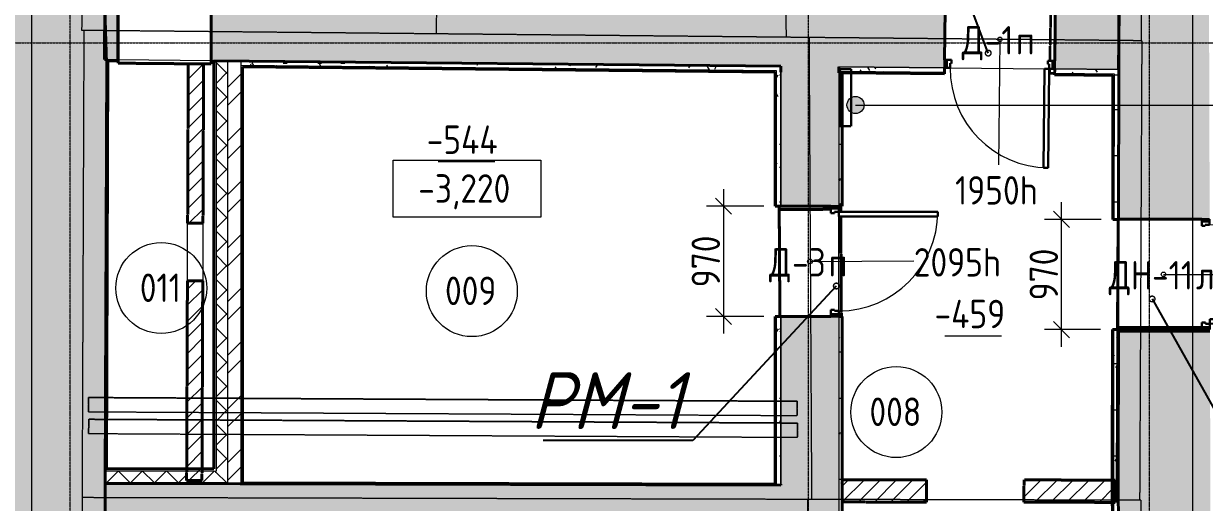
# Model space of a CAD drawing. Header units: millimetres. Extents: x 749182 to 2267578, y 70462 to 311449.
# Drawn here: x 1951846 to 1962239, y 242887 to 247097 of the extents above; entities that cross this region are included whole.
import ezdxf
from ezdxf import colors
from ezdxf.entities.mleader import LeaderData, LeaderLine
from ezdxf.math import Vec2, Vec3

# ---------------------------------------------------------------- set-up
doc = ezdxf.new("R2010")
doc.units = ezdxf.units.MM
for name, pattern in [('ADSK_Линия сетки', [25, 20, -2.5, 0, -2.5]), ('ADSK_Сверху', [4.5, 3, -1.5]), ('ADSK_Снесено', [4.5, 3, -1.5]), ('осеваяX2', [4, 2.5, -0.5, 0.5, -0.5])]:
    doc.linetypes.add(name, pattern=pattern)
doc.layers.get('Defpoints').update_dxf_attribs({"color": 255})
for name, color, linetype, lineweight in [('Аннотация', 7, 'Continuous', 9), ('Двери', 7, 'Continuous', 20), ('Каркас', 7, 'Continuous', 9), ('Марки', 7, 'Continuous', 20), ('Марки дверей', 7, 'Continuous', 20), ('Марки помещений', 7, 'Continuous', 20), ('Оси', 165, 'осеваяX2', 13), ('отметки', 7, 'Continuous', 20), ('Перекрытие', 7, 'Continuous', 18), ('Размер', 7, 'Continuous', 13), ('размеры', 7, 'Continuous', 9), ('Стены', 184, 'Continuous', 40), ('Стены внутренние', 7, 'Continuous', 18), ('Стены наружные', 7, 'Continuous', 18), ('Стены разрез', 7, 'Continuous', 35), ('Стены штриховка', 7, 'Continuous', 18)]:
    doc.layers.add(name, color=color, linetype=linetype, lineweight=lineweight)
doc.layers.add('Линии', color=7, linetype='Continuous', lineweight=9, true_color=0x00a600)
doc.layers.add('Отметки потолка', color=253, linetype='Continuous')
doc.styles.add('GOST 2.304_new', font='isocpeur.ttf', dxfattribs={"width": 0.9, "oblique": 15})
doc.styles.add('GOST Common', font='GOST_Common.ttf', dxfattribs={"width": 0.9, "height": 350})
doc.styles.add('GOST Common_1', font='GOST_Common.ttf', dxfattribs={"width": 0.9, "height": 250})
doc.dimstyles.new('ADSK_Основной_2_5_мм', dxfattribs={"dimscale": 304.8, "dimtxt": 251.428749, "dimasz": 0.463911, "dimexe": 0.492126, "dimexo": 0.492126, "dimgap": 0.098425, "dimtad": 1, "dimdec": 3, "dimrnd": 0.001, "dimdsep": 46, "dimtxsty": 'GOST Common_1', "dimblk1": 'OBLIQUE', "dimblk2": 'OBLIQUE', "dimsah": 1, "dimcen": 0.09, "dimdle": 0.492126, "dimazin": 2, "dimtfac": 1, "dimtdec": 4, "dimtix": 1, "dimtmove": 0, "dimatfit": 3, "dimfxl": 0, "dimtvp": 1, "dimtolj": 1, "dimtzin": 0, "dimlwd": 20, "dimlwe": 20, "dimarcsym": 0})
doc.dimstyles.new('ADSK_Основной_2_5_мм_Округление_до_1_мм', dxfattribs={"dimscale": 304.8, "dimtxt": 251.428749, "dimasz": 0.463911, "dimexe": 0.492126, "dimexo": 0.492126, "dimgap": 0.098425, "dimtad": 1, "dimdec": 0, "dimdsep": 46, "dimtxsty": 'GOST Common_1', "dimblk1": 'OBLIQUE', "dimblk2": 'OBLIQUE', "dimsah": 1, "dimcen": 0.09, "dimdle": 0.492126, "dimazin": 2, "dimtfac": 1, "dimtdec": 4, "dimtix": 1, "dimtmove": 0, "dimatfit": 3, "dimfxl": 0, "dimtvp": 1, "dimtolj": 1, "dimtzin": 0, "dimlwd": 20, "dimlwe": 20, "dimarcsym": 0})
pattern_1 = [(45, (1958195.05, 210071.62), (-70.71068, 70.71068), [])]
pattern_2 = [(45, (1958195.05, 210071.62), (-106.066, 106.066), []), (135, (1958195.05, 210071.62), (-106.066, -106.066), [])]
pattern_3 = [(0, (1958195.05, 210071.62), (406.4, 101.6), [33.528, -271.272, 33.528, -271.272, -1625.6]), (0, (1958195.05, 210071.62), (406.4, 101.6), [-609.6, 33.528, -576.072, 33.528, -271.272, -711.2]), (0, (1958195.05, 210071.62), (406.4, 101.6), [-1524, 33.528, -169.672, 33.528, -474.472]), (120, (1958347.45, 210122.42), (-291.18818, 301.15272), [33.528, -271.272, 33.528, -271.272, -1625.6]), (120, (1958347.45, 210122.42), (-291.18818, 301.15272), [-609.6, 33.528, -576.072, 33.528, -271.272, -711.2]), (120, (1958347.45, 210122.42), (-291.18818, 301.15272), [-1524, 33.528, -169.672, 33.528, -474.472]), (240, (1958398.25, 210325.62), (-115.21182, -402.75272), [33.528, -271.272, 33.528, -271.272, -1625.6]), (240, (1958398.25, 210325.62), (-115.21182, -402.75272), [-609.6, 33.528, -576.072, 33.528, -271.272, -711.2]), (240, (1958398.25, 210325.62), (-115.21182, -402.75272), [-1524, 33.528, -169.672, 33.528, -474.472])]

# ---------------------------------------------------------------- blocks, each defined once
blk = doc.blocks.new('Типовая двутавровая балка _АСТО 20-93_ Балки - 27А-780858-00 План подвала')
at = {"layer": 'Каркас', "color": 253, "linetype": 'ADSK_Сверху', "true_color": 0xaaaaaa}
for p, q in [((-3120, 62), (-3120, -63)), ((-3120, 62), (3119, 62)), ((3119, -63), (3119, 62)), ((-3120, -63), (3119, -63))]:
    blk.add_line(p, q, dxfattribs=at)
at = {"layer": 'Каркас', "color": 253, "linetype": 'ADSK_Сверху', "true_color": 0xb2b2b2}
for p, q in [((-3120, 62), (-3120, 15)), ((-3120, 15), (-3120, 62)), ((3119, 62), (-3120, 62)), ((-3120, 62), (3119, 62)), ((-3120, 3), (-3120, 15)), ((-3120, 7), (-3120, 15)), ((-3120, 3), (-3120, 7)), ((3119, 62), (3119, 15)), ((3119, 15), (3119, 62)), ((3119, 15), (3119, 3)), ((3119, 15), (3119, 7)), ((3119, 7), (3119, 3)), ((-3120, -15), (-3120, -3)), ((-3120, -15), (-3120, -3)), ((-3120, -63), (-3120, -15)), ((-3120, -15), (-3120, -63)), ((-3120, -63), (3119, -63)), ((-3120, -63), (3119, -63)), ((3119, -3), (3119, -15)), ((3119, -3), (3119, -15)), ((3119, -63), (3119, -15)), ((3119, -15), (3119, -63))]:
    blk.add_line(p, q, dxfattribs=at)
blk = doc.blocks.new('Типовая двутавровая балка _АСТО 20-93_ Балки - 27А-V1-00 План подвала')
at = {"layer": 'Каркас', "color": 253, "linetype": 'ADSK_Сверху', "true_color": 0xaaaaaa}
for p, q in [((-3119.5, 62.5), (-3119.5, -62.5)), ((-3119.5, 62.5), (3119.5, 62.5)), ((3119.5, -62.5), (3119.5, 62.5)), ((-3119.5, -62.5), (3119.5, -62.5))]:
    blk.add_line(p, q, dxfattribs=at)
at = {"layer": 'Каркас', "color": 253, "linetype": 'ADSK_Сверху', "true_color": 0xb2b2b2}
for p, q in [((-3119.5, 62.5), (-3119.5, 15)), ((-3119.5, 15), (-3119.5, 62.5)), ((3119.5, 62.5), (-3119.5, 62.5)), ((-3119.5, 62.5), (3119.5, 62.5)), ((-3119.5, 3), (-3119.5, 15)), ((-3119.5, 3), (-3119.5, 15)), ((3119.5, 62.5), (3119.5, 15)), ((3119.5, 15), (3119.5, 62.5)), ((3119.5, 15), (3119.5, 3)), ((3119.5, 15), (3119.5, 3)), ((-3119.5, -15), (-3119.5, -3)), ((-3119.5, -15), (-3119.5, -3)), ((-3119.5, -62.5), (-3119.5, -15)), ((-3119.5, -15), (-3119.5, -62.5)), ((-3119.5, -62.5), (3119.5, -62.5)), ((-3119.5, -62.5), (3119.5, -62.5)), ((3119.5, -3), (3119.5, -6.5)), ((3119.5, -3), (3119.5, -15)), ((3119.5, -6.5), (3119.5, -15)), ((3119.5, -62.5), (3119.5, -15)), ((3119.5, -15), (3119.5, -62.5))]:
    blk.add_line(p, q, dxfattribs=at)
blk = doc.blocks.new('Существующие стены подвал - Существующие стены подвал-614279-00 План подвала')
at = {"layer": 'Стены', "true_color": 0xc0c0c0}
h = blk.add_hatch(color=9, dxfattribs=at)
h.paths.add_polyline_path([(-6452, 26869), (-5646, 26869), (-5642, 28610), (-5645, 28610), (-5642, 28865), (-5637, 30542), (-6462, 30542), (-6462, 27322), (-6452, 27322), (-6453, 26869)])
h.paths.add_polyline_path([(3296, 27305), (4114, 27305), (4093, 34337), (3281, 34335), (3286, 32815), (3300, 28515), (2971, 28518), (2951, 27305), (3286, 27305)])
h.paths.add_polyline_path([(-5637, 31587), (-5634, 31587), (-5631, 32981), (-5631, 33008), (-5618, 36709), (-5634, 37250), (-5609, 43097), (-1755, 43060), (-1748, 43877), (-6429, 43914), (-6422, 37807), (-6439, 32895), (-6442, 31792), (-6462, 31792), (-6462, 31587), (-5641, 31587)])
h.paths.add_polyline_path([(3290, 35305), (4091, 35307), (4065, 43832), (-617, 43869), (-623, 43050), (3279, 43013), (3290, 36885), (3292, 36554), (3286, 35348), (3290, 35348), (3290, 35307)])
at = {"layer": 'Стены'}
for p, q in [((3281, 34335), (3286, 35305)), ((3290, 35305), (3286, 35305)), ((4021, 35307), (3290, 35305))]:
    blk.add_line(p, q, dxfattribs=at)
at = {"layer": 'Стены разрез'}
for p, q in [((-5617, 36678), (-5634, 37250)), ((3289, 37175), (3292, 36580)), ((-5631, 33008), (-5617, 36678)), ((3292, 36580), (3286, 35348)), ((3286, 35348), (3286, 35305)), ((3286, 35305), (4021, 35307)), ((3281, 34335), (3275, 33011)), ((4023, 34337), (3281, 34335)), ((-5631, 32704), (-5631, 33008)), ((3275, 33011), (3286, 33011)), ((3286, 33011), (3286, 32815))]:
    blk.add_line(p, q, dxfattribs=at)
blk = doc.blocks.new('Новые проёмы подвал - Новые проёмы подвал-999150-00 План подвала')
at = {"layer": 'Стены', "color": 0, "linetype": 'ADSK_Снесено'}
for p, q in [((-5518, 36698), (-5518, 37248)), ((-4698, 37242), (-4698, 36690)), ((-5518, 36678), (-5518, 36698)), ((-4698, 36690), (-4698, 36671)), ((-4832, 36672), (-5518, 36678)), ((-4698, 36671), (-4765, 36671)), ((308, 34450), (302, 35420)), ((757, 35393), (302, 35390)), ((308, 34450), (302, 35390)), ((843, 35393), (827, 35393)), ((843, 35420), (843, 35370)), ((843, 35393), (843, 35370)), ((844, 35330), (849, 34450)), ((844, 35330), (849, 34450)), ((3281, 34335), (3286, 35305)), ((3286, 35305), (3290, 35305)), ((3290, 35305), (4021, 35307)), ((849, 34450), (827, 34450)), ((849, 34450), (827, 34450))]:
    blk.add_line(p, q, dxfattribs=at)
at = {"layer": 'Стены разрез', "color": 0, "linetype": 'ADSK_Снесено'}
for p, q in [((-5518, 37249), (-5518, 36678)), ((-4698, 36671), (-4698, 37242)), ((2692, 37180), (2683, 36698)), ((2728, 36698), (2732, 37179)), ((-5518, 36678), (-4698, 36671)), ((2682, 36628), (2681, 36591)), ((2681, 36591), (2727, 36590)), ((2727, 36590), (2727, 36628)), ((757, 35420), (302, 35420)), ((302, 35420), (302, 35390)), ((302, 35390), (757, 35393)), ((843, 35420), (827, 35420)), ((827, 35393), (843, 35393)), ((843, 35393), (843, 35420)), ((3286, 35305), (3281, 34335)), ((4021, 35307), (3286, 35305)), ((3281, 34335), (4023, 34337))]:
    blk.add_line(p, q, dxfattribs=at)
blk = doc.blocks.new('AC_Дверь_Однопольная_Стальная - ДН-11л 970х2200h-1983198-00 План подвала')
at = {"layer": 'Двери', "color": 5, "linetype": 'Continuous', "lineweight": 30, "true_color": 0x0000ff}
for p, q in [((435, 1277.5), (395, 1277.5)), ((395, 1277.5), (395, 407.5)), ((435, 407.5), (435, 1277.5)), ((-465, 407.5), (-485, 407.5)), ((-485, 407.5), (-485, 337.5)), ((-485, 337.5), (-465, 337.5)), ((-435, 407.5), (-465, 407.5)), ((-465, 407.5), (-465, 337.5)), ((-465, 337.5), (-465, 407.5)), ((-465, 337.5), (-425, 337.5)), ((-435, 367.5), (-435, 407.5)), ((-425, 367.5), (-435, 367.5)), ((-425, 337.5), (-425, 367.5)), ((395, 407.5), (435, 407.5)), ((435, 367.5), (425, 367.5)), ((425, 367.5), (425, 337.5)), ((425, 337.5), (465, 337.5)), ((465, 407.5), (435, 407.5)), ((435, 407.5), (435, 367.5)), ((465, 337.5), (465, 407.5)), ((485, 407.5), (465, 407.5)), ((465, 407.5), (465, 337.5)), ((465, 337.5), (485, 337.5)), ((485, 337.5), (485, 407.5))]:
    blk.add_line(p, q, dxfattribs=at)
at = {"layer": 'Двери', "color": 5, "linetype": 'Continuous', "true_color": 0x0000ff}
blk.add_arc((435, 407.5), 870, 90, 180, dxfattribs=at)
blk = doc.blocks.new('AC_Дверь_Однопольная_Стальная - Д-1п 970х1950h-1983177-00 План подвала')
at = {"layer": 'Двери', "color": 5, "linetype": 'Continuous', "lineweight": 30, "true_color": 0x0000ff}
for p, q in [((-435, 1125), (-395, 1125)), ((-435, 255), (-435, 1125)), ((-395, 1125), (-395, 255)), ((-485, 255), (-465, 255)), ((-485, 185), (-485, 255)), ((-465, 255), (-435, 255)), ((-465, 185), (-465, 255)), ((-465, 255), (-465, 185)), ((-395, 255), (-435, 255)), ((-435, 255), (-435, 215)), ((-435, 215), (-425, 215)), ((-425, 215), (-425, 185)), ((425, 215), (435, 215)), ((425, 185), (425, 215)), ((435, 255), (465, 255)), ((435, 215), (435, 255)), ((465, 255), (465, 185)), ((465, 255), (485, 255)), ((465, 185), (465, 255)), ((485, 255), (485, 185)), ((-465, 185), (-485, 185)), ((-425, 185), (-465, 185)), ((465, 185), (425, 185)), ((485, 185), (465, 185))]:
    blk.add_line(p, q, dxfattribs=at)
at = {"layer": 'Двери', "color": 5, "linetype": 'Continuous', "true_color": 0x0000ff}
blk.add_arc((-435, 255), 870, 0, 90, dxfattribs=at)
blk = doc.blocks.new('AC_Дверь_Однопольная_Стальная - Д-3п 970х2095h-1983173-00 План подвала')
at = {"layer": 'Двери', "color": 5, "linetype": 'Continuous', "lineweight": 30, "true_color": 0x0000ff}
for p, q in [((-435, 1125), (-395, 1125)), ((-435, 255), (-435, 1125)), ((-395, 1125), (-395, 255)), ((-485, 255), (-465, 255)), ((-485, 185), (-485, 255)), ((-465, 255), (-435, 255)), ((-465, 185), (-465, 255)), ((-465, 255), (-465, 185)), ((-395, 255), (-435, 255)), ((-435, 255), (-435, 215)), ((-435, 215), (-425, 215)), ((-425, 215), (-425, 185)), ((425, 215), (435, 215)), ((425, 185), (425, 215)), ((435, 255), (465, 255)), ((435, 215), (435, 255)), ((465, 255), (465, 185)), ((465, 255), (485, 255)), ((465, 185), (465, 255)), ((485, 255), (485, 185)), ((-465, 185), (-485, 185)), ((-425, 185), (-465, 185)), ((465, 185), (425, 185)), ((485, 185), (465, 185))]:
    blk.add_line(p, q, dxfattribs=at)
at = {"layer": 'Двери', "color": 5, "linetype": 'Continuous', "true_color": 0x0000ff}
blk.add_arc((-435, 255), 870, 0, 90, dxfattribs=at)
blk = doc.blocks.new('ADSK_Марка_Дверь - Типоразмер_ADSK_Марка-58376-00 План подвала')
at = {"layer": 'Марки дверей', "lineweight": 9}
blk.add_circle((0, 0), 0.2, dxfattribs=at)
blk = doc.blocks.new('ADSK_Марка_Помещение_ОдноЗначение - Номер-247393-00 План подвала')
at = {"layer": 'Марки помещений'}
blk.add_circle((0, 0), 4, dxfattribs=at)
blk = doc.blocks.new('_Oblique')
at = {"color": 0, "linetype": 'ByBlock', "lineweight": -2}
blk.add_line((-0.5, -0.5), (0.5, 0.5), dxfattribs=at)
blk = doc.blocks.new('*D1876')
at = {"layer": 'Defpoints', "color": 0, "lineweight": 20, "transparency": 16777216}
for p in [(1958513, 245491), (1958006, 244521), (1958513, 244521)]:
    blk.add_point(p, dxfattribs=at)
at = {"layer": 'размеры', "color": 0, "lineweight": 20, "transparency": 16777216}
for p, q in [((1958006, 245641), (1958006, 244371)), ((1958363, 245491), (1957856, 245491)), ((1958363, 244521), (1957856, 244521))]:
    blk.add_line(p, q, dxfattribs=at)
at = {"layer": 'размеры', "color": 0, "lineweight": 20, "transparency": 16777216, "xscale": 141.4, "yscale": 141.4, "zscale": 141.4}
for p, rotation in [((1958006, 245491), 90), ((1958006, 244521), 270)]:
    blk.add_blockref('_Oblique', p, dxfattribs=dict(at, rotation=rotation))
at = {"layer": 'размеры', "color": 0, "lineweight": 20, "transparency": 16777216, "insert": (1957851, 245006), "char_height": 250, "width": 644.34, "attachment_point": 5, "rotation": 90, "style": 'GOST Common_1'}
blk.add_mtext('\\A1;970', dxfattribs=at)
blk = doc.blocks.new('*D1853')
at = {"layer": 'Defpoints', "color": 0, "lineweight": 20, "transparency": 16777216}
for p in [(1960981, 245376), (1961481, 245376), (1961474, 244406)]:
    blk.add_point(p, dxfattribs=at)
at = {"layer": 'размеры', "color": 0, "lineweight": 20, "transparency": 16777216}
for p, q in [((1960981, 244256), (1960981, 245526)), ((1961331, 245376), (1960831, 245376)), ((1961324, 244406), (1960831, 244406))]:
    blk.add_line(p, q, dxfattribs=at)
at = {"layer": 'размеры', "color": 0, "lineweight": 20, "transparency": 16777216, "xscale": 141.4, "yscale": 141.4, "zscale": 141.4}
for p, rotation in [((1960981, 245376), 90), ((1960981, 244406), 270)]:
    blk.add_blockref('_Oblique', p, dxfattribs=dict(at, rotation=rotation))
at = {"layer": 'размеры', "color": 0, "lineweight": 20, "transparency": 16777216, "insert": (1960826, 244891), "char_height": 250, "width": 644.34, "attachment_point": 5, "rotation": 90, "style": 'GOST Common_1'}
blk.add_mtext('\\A1;970', dxfattribs=at)
blk = doc.blocks.new('Высотные отметки - Рамка-5093-00 План подвала')
at = {"layer": 'Аннотация'}
for p, q in [((-6.5, 0), (-6.5, 5)), ((-6.5, 5), (6.5, 5)), ((6.5, 5), (6.5, 0)), ((6.5, 0), (-6.5, 0))]:
    blk.add_line(p, q, dxfattribs=at)
blk = doc.blocks.new('ADSK_Марка_Перекрытие - Экземпляр_ADSK_Позиция-177290-00 План подвала')
at = {"layer": 'Марки'}
blk.add_line((-2.5, 0), (2.5, 0), dxfattribs=at)
blk = doc.blocks.new('_DotSmall')
at = {"color": 0, "linetype": 'ByBlock', "lineweight": 35, "const_width": 0.5}
blk.add_lwpolyline([(-0.0625, 0, 1), (0.0625, 0, 1)], format="xyb", close=True, dxfattribs=at)

msp = doc.modelspace()

# ---------------------------------------------------------------- hatches: boundary and pattern name
at = {"layer": 'Аннотация', "lineweight": 9}
h = msp.add_hatch(color=0, dxfattribs=at)
edge = h.paths.add_edge_path()
edge.add_arc((1959168.7208, 246381.6462), 75, 0, 360)
at = {"layer": 'Стены внутренние'}
h = msp.add_hatch(color=0, dxfattribs=at)
h.paths.add_polyline_path([(1953519.4987, 246771.3006), (1953519.5877, 246780.454), (1953524.459, 247281.2764), (1953496.9789, 247281.2764), (1953496.9789, 246771.5196)])
h.paths.add_polyline_path([(1952676.9789, 246779.4954), (1952676.9789, 247289.5195), (1952562.4722, 247290.6333), (1952562.4722, 247278.7489), (1952578.4227, 246780.454), (1952588.4224, 246780.3568)])
h = msp.add_hatch(color=0, dxfattribs=at)
h.paths.add_polyline_path([(1961483.0007, 246693.8427), (1961485.4429, 246956.1901), (1961483.9462, 247203.857), (1960926.9177, 247209.2757), (1960922.6382, 246699.2932), (1961459.3087, 246694.0732)])
h.paths.add_polyline_path([(1959952.0033, 246708.7341), (1959956.9636, 247218.71), (1953524.4487, 247280.2139), (1953519.4987, 246771.3006), (1959130.8802, 246716.7209)])
at = {"layer": 'Стены внутренние', "linetype": 'ADSK_Снесено', "lineweight": 9}
h = msp.add_hatch(dxfattribs=at)
h.set_pattern_fill('FP_1', color=0, style=0, pattern_type=2)
h.set_pattern_definition(pattern_1)
h.paths.add_polyline_path([(1953416.1139, 243077.7673), (1953422.951, 244836.1532), (1953287.952, 244836.6781), (1953281.1149, 243078.2922)])
h.paths.add_polyline_path([(1953424.9148, 245341.2), (1953429.879, 246743.1163), (1953295.3648, 246743.1163), (1953289.9158, 245341.7249), (1953422.951, 245341.2077)])
at = {"layer": 'Стены внутренние', "lineweight": 9}
h = msp.add_hatch(dxfattribs=at)
h.set_pattern_fill('FP_3', color=0, style=0, pattern_type=2)
h.set_pattern_definition(pattern_2)
h.paths.add_polyline_path([(1953641.9789, 243060.3029), (1953641.9789, 246770.1092), (1953541.9789, 246770.1092), (1953541.9789, 243060.5507)])
h = msp.add_hatch(dxfattribs=at)
h.set_pattern_fill('FP_4', color=0, style=0, pattern_type=2)
h.set_pattern_definition([(45, (1958195.05, 210071.6), (-235.7317, 235.7317), []), (45, (1958352.2, 210071.6), (-235.7317, 235.7317), [])])
h.paths.add_polyline_path([(1953761.9789, 243050.0056), (1953761.9789, 246768.942), (1953641.9789, 246770.1092), (1953641.9789, 243050.3029)])
h = msp.add_hatch(dxfattribs=at)
h.set_pattern_fill('FP_2', color=0, style=0, pattern_type=2)
h.set_pattern_definition(pattern_3)
h.paths.add_polyline_path([(1958512.5151, 246682.7336), (1958512.5151, 246722.7355), (1953761.9789, 246768.8253), (1953761.9789, 246728.9402), (1958472.5151, 246683.1226)])
h = msp.add_hatch(dxfattribs=at)
h.set_pattern_fill('FP_2', color=0, style=0, pattern_type=2)
h.set_pattern_definition(pattern_3)
h.paths.add_polyline_path([(1958512.5151, 243038.2356), (1958512.5151, 244521.1595), (1958472.5151, 244521.1595), (1958472.5151, 243038.3347), (1958509.0556, 243038.2442)])
h.paths.add_polyline_path([(1958512.5151, 245491.1595), (1958512.5151, 246682.7336), (1958472.5151, 246682.7336), (1958472.5151, 245491.1595)])
at = {"layer": 'Стены внутренние'}
h = msp.add_hatch(color=0, dxfattribs=at)
h.paths.add_polyline_path([(1959022.5151, 239122.6904), (1959022.5151, 241741.8014), (1958512.5151, 241742.1348), (1958512.5151, 239128.1578)])
h.paths.add_polyline_path([(1959022.5151, 242620.8897), (1959022.5151, 244521.1595), (1958512.5151, 244521.1595), (1958512.5151, 242621.2232), (1958560.7801, 242621.1916)])
h.paths.add_polyline_path([(1958952.5151, 245491.1595), (1959022.5151, 245491.1595), (1959022.5151, 246717.7749), (1958512.5151, 246722.7355), (1958512.5151, 245491.1595)])
at = {"layer": 'Стены внутренние', "lineweight": 9}
h = msp.add_hatch(dxfattribs=at)
h.set_pattern_fill('FP_2', color=0, style=0, pattern_type=2)
h.set_pattern_definition(pattern_3)
h.paths.add_polyline_path([(1961486.9414, 246653.8025), (1961486.7971, 246693.8058), (1960921.9574, 246699.2998), (1960921.9574, 246659.2979), (1961485.492, 246653.8166)])
h.paths.add_polyline_path([(1959951.6142, 246668.736), (1959952.0033, 246708.7341), (1959022.5151, 246717.7749), (1959022.5151, 246677.773), (1959130.8802, 246676.719)])
h = msp.add_hatch(dxfattribs=at)
h.set_pattern_fill('FP_2', color=0, style=0, pattern_type=2)
h.set_pattern_definition(pattern_3)
h.paths.add_polyline_path([(1959042.5151, 239142.4771), (1959042.5151, 241741.7883), (1959022.5151, 241741.7883), (1959022.5151, 239142.6915), (1959042.4765, 239142.4775)])
h.paths.add_polyline_path([(1959042.5151, 242620.8767), (1959042.5151, 244521.1595), (1959022.5151, 244521.1595), (1959022.5151, 242620.8897)])
h.paths.add_polyline_path([(1959022.5151, 245491.1595), (1959042.5151, 245491.1595), (1959042.5151, 246677.5785), (1959022.5151, 246677.5785), (1959022.5151, 245626.1929)])
h = msp.add_hatch(dxfattribs=at)
h.set_pattern_fill('FP_2', color=0, style=0, pattern_type=2)
h.set_pattern_definition(pattern_3)
h.paths.add_polyline_path([(1961441.1037, 243082.844), (1961481.1038, 243082.8709), (1961476.5222, 244406.1224), (1961443.2668, 244406.0309), (1961441.1037, 243082.8537)])
h.paths.add_polyline_path([(1961444.8525, 245376.039), (1961484.8527, 245376.149), (1961483.9462, 245419.7163), (1961481.259, 245419.7027), (1961486.9414, 246653.8025), (1961446.942, 246653.8025), (1961444.8563, 245378.3522)])
h = msp.add_hatch(dxfattribs=at)
h.set_pattern_fill('FP_3', color=0, style=0, pattern_type=2)
h.set_pattern_definition(pattern_2)
h.paths.add_polyline_path([(1953541.9789, 243060.5507), (1953541.9789, 243160.551), (1953416.4359, 243160.6005), (1953416.1139, 243077.7673), (1953281.1149, 243078.2922), (1953281.1149, 243161.1973), (1952564.5797, 243162.9478), (1952564.7186, 243062.9719), (1953521.9789, 243060.6002)])
h = msp.add_hatch(dxfattribs=at)
h.set_pattern_fill('FP_2', color=0, style=0, pattern_type=2)
h.set_pattern_definition(pattern_3)
h.paths.add_polyline_path([(1953641.9789, 243050.3029), (1953641.9789, 243060.3029), (1952564.2758, 243062.8939), (1952564.6939, 243052.9733), (1953521.9789, 243050.6002)])
at = {"layer": 'Стены внутренние'}
msp.add_hatch(color=0, dxfattribs=at).paths.add_polyline_path([(1958512.5151, 242788.2348), (1958512.5151, 243038.2356), (1952564.6939, 243052.972), (1952564.588, 242802.9714), (1957990.68, 242789.5277)])
at = {"layer": 'Стены внутренние', "linetype": 'ADSK_Снесено', "lineweight": 9}
h = msp.add_hatch(dxfattribs=at)
h.set_pattern_fill('FP_1', color=0, style=0, pattern_type=2)
h.set_pattern_definition(pattern_1)
h.paths.add_polyline_path([(1961455.2528, 242886.9082), (1961429.1185, 243082.836), (1961411.2807, 243082.9724), (1960651.7919, 243082.9465), (1960651.5087, 242888.0765), (1961452.878, 242886.9117)])
h.paths.add_polyline_path([(1959792.6035, 242889.3249), (1959792.8884, 243085.3247), (1959051.6473, 243086.4021), (1959051.3624, 242890.4023), (1959130.8802, 242890.2867)])
at = {"layer": 'Стены внутренние', "lineweight": 9}
h = msp.add_hatch(dxfattribs=at)
h.set_pattern_fill('FP_2', color=0, style=0, pattern_type=2)
h.set_pattern_definition(pattern_3)
h.paths.add_polyline_path([(1961492.9092, 239116.2077), (1961480.8189, 243082.8707), (1961441.1037, 243082.844), (1961441.3772, 242990.933), (1961455.2528, 242886.9082), (1961441.6869, 242886.8711), (1961452.9078, 239116.6365), (1961492.8794, 239116.208)])

# ---------------------------------------------------------------- linework, layer by layer
at = {"layer": 'Аннотация', "color": 0, "lineweight": 9}
msp.add_line((1959168.7208, 246381.6462), (1964090.7427, 246381.6462), dxfattribs=at)
msp.add_circle((1959168.7208, 246381.6462), 75, dxfattribs=at)
at = {"layer": 'Линии', "color": 0, "linetype": 'ADSK_Сверху', "lineweight": 30}
for p, q in [((1959131.4333, 246695.7295), (1959031.4333, 246695.7295)), ((1959031.4333, 246695.7295), (1959031.4333, 246195.7295)), ((1959131.4333, 246195.7295), (1959131.4333, 246695.7295)), ((1959031.4333, 246195.7295), (1959131.4333, 246195.7295))]:
    msp.add_line(p, q, dxfattribs=at)
at = {"layer": 'Линии', "color": 0, "lineweight": 100}
msp.add_line((1962288.5083, 244408.3564), (1961473.5114, 244406.1141), dxfattribs=at)
at = {"layer": 'Марки дверей', "color": 0}
for p, q in [((1960439.4605, 246959.0049), (1960426.1646, 245856.6533)), ((1958767.5151, 245006.1595), (1959682.0577, 245012.2455)), ((1961879.6755, 244892.2334), (1964039.5897, 244892.7334))]:
    msp.add_line(p, q, dxfattribs=at)
at = {"layer": 'Оси', "linetype": 'ADSK_Линия сетки'}
for p, q in [((1952254.9564, 214656.6284), (1952254.9564, 254493.4687)), ((1958754.9564, 214656.6284), (1958754.9564, 254493.4687)), ((1961754.9564, 214656.6284), (1961754.9564, 254493.4687)), ((1947108.8213, 246928.4045), (2015336.7643, 246928.4045))]:
    msp.add_line(p, q, dxfattribs=at)
at = {"layer": 'Перекрытие', "linetype": 'ADSK_Сверху'}
for p, q in [((1952359.9985, 247037.5906), (1952386.8594, 253369.7658)), ((1955570.2862, 253344.8763), (1955476.9436, 247007.2733)), ((1958560.3171, 246977.2826), (1958506.3307, 253321.9209)), ((1961674.0446, 253297.1542), (1961684.4363, 246946.8955)), ((1961684.4363, 246946.8955), (1952359.9985, 247037.5906)), ((1952363.6808, 242928.4696), (1952379.4045, 247037.4019)), ((1958759.3631, 246975.3465), (1958782.1167, 242912.5672)), ((1961688.3982, 246946.857), (1961669.5109, 242905.4134)), ((1961684.4363, 246946.8955), (1961688.3982, 246946.857)), ((1952352.887, 238939.3434), (1952364.9671, 242928.4664)), ((1961680.7605, 242905.3855), (1952363.6808, 242928.4696)), ((1958745.9366, 242912.6569), (1958738.5755, 240395.1232)), ((1961680.7605, 242905.3855), (1961693.8038, 238840.5389))]:
    msp.add_line(p, q, dxfattribs=at)
at = {"layer": 'Перекрытие'}
for p, q in [((1953496.9789, 246771.5196), (1952676.9789, 246779.4954)), ((1960002.0009, 246708.2478), (1960831.9616, 246700.1751)), ((1959022.5151, 244571.1595), (1959022.5151, 245401.1595)), ((1961483.267, 244406.141), (1961484.8527, 245376.149))]:
    msp.add_line(p, q, dxfattribs=at)
at = {"layer": 'Стены внутренние', "color": 0, "lineweight": 40}
for p, q in [((1952562.4722, 247290.6333), (1952557.5118, 246780.6574)), ((1952676.9789, 246779.4954), (1952676.9789, 247289.5195)), ((1953496.9789, 247281.5437), (1953496.9789, 246771.5196)), ((1960928.2016, 247341.2694), (1960922.6382, 246769.2965)), ((1959952.6841, 246778.7308), (1959956.9636, 247218.71)), ((1961483.0007, 246693.8427), (1961487.9611, 247203.8186)), ((1952557.5118, 246780.6574), (1952588.4224, 246780.3568)), ((1952578.4227, 246780.454), (1952564.1588, 243052.9733)), ((1952574.6562, 243182.9477), (1952588.3842, 246770.3567)), ((1952588.3842, 246770.3567), (1952676.9789, 246769.4949)), ((1952676.9789, 246769.4949), (1952676.9789, 246779.4954)), ((1953496.9789, 246771.5196), (1953496.9789, 246761.5191)), ((1953496.9789, 246761.5191), (1953521.9789, 246761.276)), ((1953519.4987, 246771.3006), (1958512.5151, 246722.7355)), ((1953521.9789, 246761.276), (1953521.9789, 243180.6006)), ((1953773.9789, 243059.9759), (1953773.9789, 246716.8229)), ((1953773.9789, 246716.8229), (1958460.5151, 246671.2388)), ((1958460.5151, 246671.2388), (1958460.5151, 245491.1595)), ((1958512.5151, 246670.733), (1958512.5151, 246722.7355)), ((1958512.5151, 246722.7355), (1958512.5151, 246722.7355)), ((1958512.5151, 246722.7355), (1958512.5151, 246682.7336)), ((1959022.5151, 246665.7724), (1959022.5151, 246717.7749)), ((1959052.5151, 246665.4806), (1959951.4975, 246656.7366)), ((1959052.5151, 245491.1595), (1959052.5151, 246665.4806)), ((1959951.4975, 246656.7366), (1959952.0033, 246708.7341)), ((1960921.9574, 246699.2998), (1960921.4516, 246647.3022)), ((1960921.4516, 246647.3022), (1961434.9225, 246642.3079)), ((1961434.9225, 246642.3079), (1961432.8524, 245376.0059)), ((1961487.0068, 246693.8038), (1961483.0007, 246693.8427)), ((1961484.8527, 245376.149), (1961487.0068, 246693.8038)), ((1958460.5151, 245491.1595), (1958952.5151, 245491.1595)), ((1959022.5151, 245491.1595), (1959052.5151, 245491.1595)), ((1961432.8524, 245376.0059), (1961484.8527, 245376.149)), ((1958460.5151, 244521.1595), (1958460.5151, 243048.3645)), ((1958952.5151, 244521.1595), (1958460.5151, 244521.1595)), ((1959052.5151, 244521.1595), (1959022.5151, 244521.1595)), ((1959052.5151, 242620.8701), (1959052.5151, 244521.1595)), ((1961431.2667, 244405.9979), (1961429.1036, 243082.836)), ((1961483.267, 244406.141), (1961431.2667, 244405.9979)), ((1961481.1038, 243082.8709), (1961483.267, 244406.141)), ((1953521.9789, 243180.6006), (1952574.6562, 243182.9477)), ((1952564.6939, 243052.972), (1952564.0745, 242802.9727)), ((1952564.1588, 243052.9733), (1958512.5151, 243038.2356)), ((1958512.5151, 243038.2356), (1952564.6939, 243052.972)), ((1958460.5151, 243048.3645), (1953773.9789, 243059.9759)), ((1958512.5151, 243038.2356), (1958512.5151, 243048.2356)), ((1958512.5151, 243048.2356), (1958512.5151, 243038.2356)), ((1961429.1036, 243082.836), (1961440.8776, 239126.7661)), ((1961492.9687, 239096.2059), (1961481.1038, 243082.8709))]:
    msp.add_line(p, q, dxfattribs=at)
at = {"layer": 'Стены внутренние', "color": 0, "linetype": 'ADSK_Снесено', "lineweight": 40}
for p, q in [((1953295.3669, 246743.6412), (1953289.9158, 245341.7249)), ((1953430.3658, 246743.1163), (1953295.3669, 246743.6412)), ((1953424.9148, 245341.2), (1953430.3658, 246743.1163)), ((1953289.9158, 245341.7249), (1953424.9148, 245341.2)), ((1953287.952, 244836.6781), (1953281.1149, 243078.2922)), ((1953422.951, 244836.1532), (1953287.952, 244836.6781)), ((1953416.1139, 243077.7673), (1953422.951, 244836.1532)), ((1953281.1149, 243078.2922), (1953416.1139, 243077.7673)), ((1959051.6473, 243086.4021), (1959051.3624, 242890.4023)), ((1959792.8884, 243085.3247), (1959051.6473, 243086.4021)), ((1959792.6035, 242889.3249), (1959792.8884, 243085.3247)), ((1960651.7936, 243084.0763), (1960651.5087, 242888.0765)), ((1961455.5376, 243082.908), (1960651.7936, 243084.0763)), ((1961455.2528, 242886.9082), (1961455.5376, 243082.908)), ((1959051.3624, 242890.4023), (1959792.6035, 242889.3249)), ((1960651.5087, 242888.0765), (1961455.2528, 242886.9082))]:
    msp.add_line(p, q, dxfattribs=at)
at = {"layer": 'Стены внутренние', "color": 0}
for p, q in [((1958512.5151, 246670.733), (1958512.5151, 245491.1595)), ((1959952.0033, 246708.7341), (1959022.5151, 246717.7749)), ((1959022.5151, 246717.7749), (1959952.0033, 246708.7341)), ((1961483.0007, 246693.8427), (1960921.9574, 246699.2998)), ((1960921.9574, 246699.2998), (1961483.0007, 246693.8427)), ((1958512.5151, 244521.1595), (1958512.5151, 243048.2356)), ((1959022.5151, 244521.1595), (1959022.5151, 242620.8897))]:
    msp.add_line(p, q, dxfattribs=at)
at = {"layer": 'Стены внутренние', "color": 0, "linetype": 'ADSK_Снесено'}
for p, q in [((1953287.952, 244836.6781), (1953289.9158, 245341.7249)), ((1953424.9148, 245341.2), (1953422.951, 244836.1532))]:
    msp.add_line(p, q, dxfattribs=at)
at = {"layer": 'Стены наружные', "color": 0, "linetype": 'ADSK_Сверху'}
for p, q in [((1951916.2948, 253800.4848), (1951916.2948, 230992.6077)), ((1962138.545, 230990.2478), (1962138.545, 253800.4848))]:
    msp.add_line(p, q, dxfattribs=at)
at = {"layer": 'Стены штриховка', "color": 0}
for p, q in [((1952676.9789, 246779.4954), (1952588.4224, 246780.3568)), ((1953519.4987, 246771.3006), (1953496.9789, 246771.5196)), ((1953521.9789, 246761.276), (1953541.9789, 246761.0814)), ((1953541.9789, 246771.0819), (1953541.9789, 243160.551)), ((1953641.9789, 246770.1092), (1953641.9789, 243050.3029)), ((1953761.9789, 243060.0056), (1953761.9789, 246768.942)), ((1958472.5151, 246683.1226), (1953761.9789, 246728.9402)), ((1953771.9789, 246718.8424), (1953771.9789, 243059.9808)), ((1958462.5151, 246673.2194), (1953771.9789, 246718.8424)), ((1958462.5151, 245491.1595), (1958462.5151, 246673.2194)), ((1958472.5151, 245491.1595), (1958472.5151, 246683.1226)), ((1958512.5151, 245491.1595), (1958512.5151, 246670.733)), ((1959022.5151, 246665.7724), (1959022.5151, 245491.1595)), ((1959951.6142, 246668.736), (1959042.5151, 246677.5785)), ((1959042.5151, 246677.5785), (1959042.5151, 245491.1595)), ((1959951.5169, 246658.7365), (1959042.5151, 246667.578)), ((1961436.9258, 246644.2885), (1960921.4711, 246649.3022)), ((1961446.942, 246654.1916), (1960921.5683, 246659.3017)), ((1961434.8524, 245376.0114), (1961436.9258, 246644.2885)), ((1961444.8525, 245376.039), (1961446.942, 246654.1916)), ((1958462.5151, 243048.3595), (1958462.5151, 244521.1595)), ((1958472.5151, 243038.3347), (1958472.5151, 244521.1595)), ((1958512.5151, 243048.2356), (1958512.5151, 244521.1595)), ((1959042.5151, 244521.1595), (1959042.5151, 242620.8767)), ((1961431.1036, 243082.8373), (1961433.2667, 244406.0034)), ((1961441.1037, 243082.844), (1961443.2668, 244406.0309)), ((1952564.5797, 243162.9726), (1953541.9789, 243160.551)), ((1952564.197, 243062.9732), (1953641.9789, 243060.3029)), ((1953773.9789, 243059.9759), (1953761.9789, 243060.0056)), ((1953761.9789, 243050.0056), (1953761.9789, 243060.0056)), ((1961442.8776, 239126.7446), (1961431.1036, 243082.8373)), ((1961452.9078, 239116.6365), (1961441.1037, 243082.844))]:
    msp.add_line(p, q, dxfattribs=at)

# ---------------------------------------------------------------- block references
at = {"layer": 'Двери', "color": 0}
for name, p, rotation in [('AC_Дверь_Однопольная_Стальная - Д-1п 970х1950h-1983177-00 План подвала', (1960439.4605, 246959.0049), 179.4427243411634), ('AC_Дверь_Однопольная_Стальная - Д-3п 970х2095h-1983173-00 План подвала', (1958767.5151, 245006.1595), 269.9999999999999), ('AC_Дверь_Однопольная_Стальная - ДН-11л 970х2200h-1983198-00 План подвала', (1961879.6755, 244892.2334), 270.1576353814407)]:
    msp.add_blockref(name, p, dxfattribs=dict(at, rotation=rotation))
at = {"layer": 'Каркас', "color": 0, "linetype": 'ADSK_Сверху', "rotation": 359.6943627129031}
for name, p in [('Типовая двутавровая балка _АСТО 20-93_ Балки - 27А-780858-00 План подвала', (1955537.261, 243730.2667)), ('Типовая двутавровая балка _АСТО 20-93_ Балки - 27А-V1-00 План подвала', (1955538.336, 243538.3128))]:
    msp.add_blockref(name, p, dxfattribs=at)
at = {"layer": 'Марки', "color": 0, "xscale": 99.99999999999993, "yscale": 99.99999999999993, "zscale": 99.99999999999993}
for p in [(1955744.2043, 245883.6533), (1960204.9536, 244350.7455)]:
    msp.add_blockref('ADSK_Марка_Перекрытие - Экземпляр_ADSK_Позиция-177290-00 План подвала', p, dxfattribs=at)
at = {"layer": 'Марки дверей', "color": 0, "xscale": 99.99999999999993, "yscale": 99.99999999999993, "zscale": 99.99999999999993}
for p in [(1960439.4605, 246959.0049), (1958767.5151, 245006.1595), (1961879.6755, 244892.2334)]:
    msp.add_blockref('ADSK_Марка_Дверь - Типоразмер_ADSK_Марка-58376-00 План подвала', p, dxfattribs=at)
at = {"layer": 'Марки помещений', "color": 0, "xscale": 99.99999999999993, "yscale": 99.99999999999993, "zscale": 99.99999999999993}
for p in [(1953057.6124, 244771.7988), (1955791.6482, 244744.7987), (1959527.3993, 243680.8741)]:
    msp.add_blockref('ADSK_Марка_Помещение_ОдноЗначение - Номер-247393-00 План подвала', p, dxfattribs=at)
at = {"layer": 'отметки', "color": 0, "lineweight": 20, "xscale": 99.99999999999993, "yscale": 99.99999999999993, "zscale": 99.99999999999993}
msp.add_blockref('Высотные отметки - Рамка-5093-00 План подвала', (1955748.3024, 245395.9693), dxfattribs=at)
at = {"layer": 'Стены'}
msp.add_blockref('Существующие стены подвал - Существующие стены подвал-614279-00 План подвала', (1958195.046, 210071.6162), dxfattribs=at)
at = {"layer": 'Стены', "color": 0, "linetype": 'ADSK_Снесено'}
msp.add_blockref('Новые проёмы подвал - Новые проёмы подвал-999150-00 План подвала', (1958195.046, 210071.6162), dxfattribs=at)

# ---------------------------------------------------------------- texts
at = {"layer": 'Марки дверей', "color": 0, "lineweight": 9, "char_height": 250, "attachment_point": 1, "style": 'GOST Common'}
for s, insert, width in [('\\fGOST Common|b0|i0|c204|p34|;\\W.9;Д', (1960103.5812, 247076.018), 245.316375), ('-1', (1960305.9875, 247076.018), 331.898625), ('\\fGOST Common|b0|i0|c204|p34|;\\W.9;п', (1960579.8312, 247076.018), 194.810062), ('1950h', (1960045.0146, 245756.0804), 916.328812), ('\\fGOST Common|b0|i0|c204|p34|;\\W.9;Д', (1958407.7859, 245123.1726), 245.316375), ('-3', (1958610.1921, 245123.1726), 389.620125), ('2095h', (1959682.0577, 245123.1726), 974.050312), ('\\fGOST Common|b0|i0|c204|p34|;\\W.9;п', (1958931.6609, 245123.1726), 194.810062), ('ДН', (1961397.9962, 245009.2465), 461.772), ('-11', (1961778.9962, 245009.2465), 468.987187), ('\\fGOST Common|b0|i0|c204|p34|;\\W.9;л', (1962165.9493, 245009.2465), 194.810062)]:
    msp.add_mtext(s, dxfattribs=dict(at, insert=insert, width=width))
at = {"layer": 'Марки помещений', "color": 0, "lineweight": 9, "char_height": 250, "attachment_point": 1, "style": 'GOST Common'}
for s, insert, width in [('011', (1952869.0552, 244899.5239), 468.987187), ('009', (1955555.391, 244872.5238), 584.430187), ('008', (1959291.1421, 243808.5992), 584.430187)]:
    msp.add_mtext(s, dxfattribs=dict(at, insert=insert, width=width))
at = {"layer": 'отметки', "color": 0, "lineweight": 20, "insert": (1955319.6263, 245772.6764), "char_height": 250, "width": 1028.822569, "attachment_point": 1, "line_spacing_factor": 1.022761, "style": 'GOST Common'}
msp.add_mtext('-3,220', dxfattribs=at)
at = {"layer": 'Отметки потолка', "color": 0, "lineweight": 9, "char_height": 250, "attachment_point": 1, "style": 'GOST Common'}
for s, insert, width in [('-544', (1955394.2734, 246201.4909), 822.531375), ('-459', (1959864.0228, 244668.5831), 800.885812)]:
    msp.add_mtext(s, dxfattribs=dict(at, insert=insert, width=width))

# ---------------------------------------------------------------- dimensions: what is measured, and where the dimension line sits
at = {"layer": 'размеры', "color": 0, "lineweight": 20}
for base, p1, p2, dimstyle, override, picture, middle in [((1958006.2067, 244521.1595), (1958512.5151, 245491.1595), (1958512.5151, 244521.1595), 'ADSK_Основной_2_5_мм', {"dimpost": '<>', "dimfxl": 970}, '*D1876', (1957851.2067, 245006.1595)), ((1960980.8338, 245376.1386), (1961473.5114, 244406.1141), (1961481.0554, 245376.1386), 'ADSK_Основной_2_5_мм_Округление_до_1_мм', {"dimpost": '<>', "dimfxl": 970.053762}, '*D1853', (1960825.8338, 244891.1263))]:
    dim = msp.add_linear_dim(base=base, p1=p1, p2=p2, angle=90, dimstyle=dimstyle, override=override, dxfattribs=at)
    dim.commit()
    dim.dimension.update_dxf_attribs({"geometry": picture, "text_midpoint": middle})

# ---------------------------------------------------------------- leaders
at = {"layer": 'Размер', "color": 0, "ltscale": 20}
ml = msp.add_multileader_mtext('Standard', dxfattribs=at)
ml.set_content('\\A1;РМ-3', style='GOST 2.304_new')
ml.set_leader_properties()
ml.set_arrow_properties(name='DOTSMALL')
ml.build(insert=Vec2(0, 0))
ml.multileader.update_dxf_attribs({"text_left_attachment_type": 6, "text_right_attachment_type": 6, "dogleg_length": 1, "arrow_head_size": 100})
ctx = ml.context
ctx.base_point, ctx.char_height, ctx.arrow_head_size, ctx.landing_gap_size, ctx.plane_origin = Vec3(1958192.7012, 248312.5985), 500, 100, 0, Vec3(1938072.04, 395293.2278)
ctx.left_attachment, ctx.right_attachment, ctx.text_align_type = 6, 6, 1
notes = []
notes.append((ctx, [(0, (1, 1, 0), (1959785.6504, 248312.5985), (-1, 0), 20, [(0, [(1960336.5623, 246838.2898)], 0, [])])]))
ctx.mtext.insert, ctx.mtext.rotation, ctx.mtext.width, ctx.mtext.alignment, ctx.mtext.flow_direction = Vec3(1958979.1758, 248912.5985), 6.2831853072, 1286.674802, 2, 5
ml = msp.add_multileader_mtext('Standard', dxfattribs=at)
ml.set_content('\\A1;РМ-1', style='GOST 2.304_new')
ml.set_leader_properties()
ml.set_arrow_properties(name='DOTSMALL')
ml.build(insert=Vec2(0, 0))
ml.multileader.update_dxf_attribs({"text_left_attachment_type": 6, "text_right_attachment_type": 6, "dogleg_length": 1, "arrow_head_size": 100})
ctx = ml.context
ctx.base_point, ctx.char_height, ctx.arrow_head_size, ctx.landing_gap_size, ctx.plane_origin = Vec3(1956234.54, 243431.2932), 500, 100, 0, Vec3(1936113.8788, 390411.9225)
ctx.left_attachment, ctx.right_attachment, ctx.text_align_type = 6, 6, 1
notes.append((ctx, [(0, (1, 1, 0), (1957737.4892, 243431.2932), (-1, 0), 20, [(0, [(1958999.8122, 244789.8393)], 0, [])])]))
ctx.mtext.insert, ctx.mtext.rotation, ctx.mtext.width, ctx.mtext.alignment, ctx.mtext.flow_direction = Vec3(1956976.0146, 244031.2932), 6.2831853072, 1286.674802, 2, 5
ml = msp.add_multileader_mtext('Standard', dxfattribs=at)
ml.set_content('\\A1;РМ-2', style='GOST 2.304_new')
ml.set_leader_properties()
ml.set_arrow_properties(name='DOTSMALL')
ml.build(insert=Vec2(0, 0))
ml.multileader.update_dxf_attribs({"text_left_attachment_type": 6, "text_right_attachment_type": 6, "dogleg_length": 1, "arrow_head_size": 100})
ctx = ml.context
ctx.base_point, ctx.char_height, ctx.arrow_head_size, ctx.landing_gap_size, ctx.plane_origin = Vec3(1962760.8449, 242966.7952), 500, 100, 0, Vec3(1942640.1838, 389947.4245)
ctx.left_attachment, ctx.right_attachment, ctx.text_align_type = 6, 6, 1
notes.append((ctx, [(1, (1, 1, 0), (1962740.8449, 242966.7952), (1, 0), 20, [(0, [(1961779.4462, 244675.9132)], 0, [])])]))
ctx.mtext.insert, ctx.mtext.rotation, ctx.mtext.width, ctx.mtext.alignment, ctx.mtext.flow_direction = Vec3(1963547.3195, 243566.7952), 6.2831853072, 1286.674802, 2, 5
for ctx, leaders in notes:
    for number, flags, end, landing, length, lines in leaders:
        leader = LeaderData()
        leader.index, (leader.has_last_leader_line, leader.has_dogleg_vector, leader.attachment_direction) = number, flags
        leader.last_leader_point, leader.dogleg_vector, leader.dogleg_length = Vec3(end), Vec3(landing), length
        for number, points, colour, breaks in lines:
            line = LeaderLine()
            line.index, line.vertices, line.color, line.breaks = number, Vec3.list(points), colors.encode_raw_color(colour), breaks
            leader.lines.append(line)
        ctx.leaders.append(leader)

doc.saveas('drawing.dxf')
